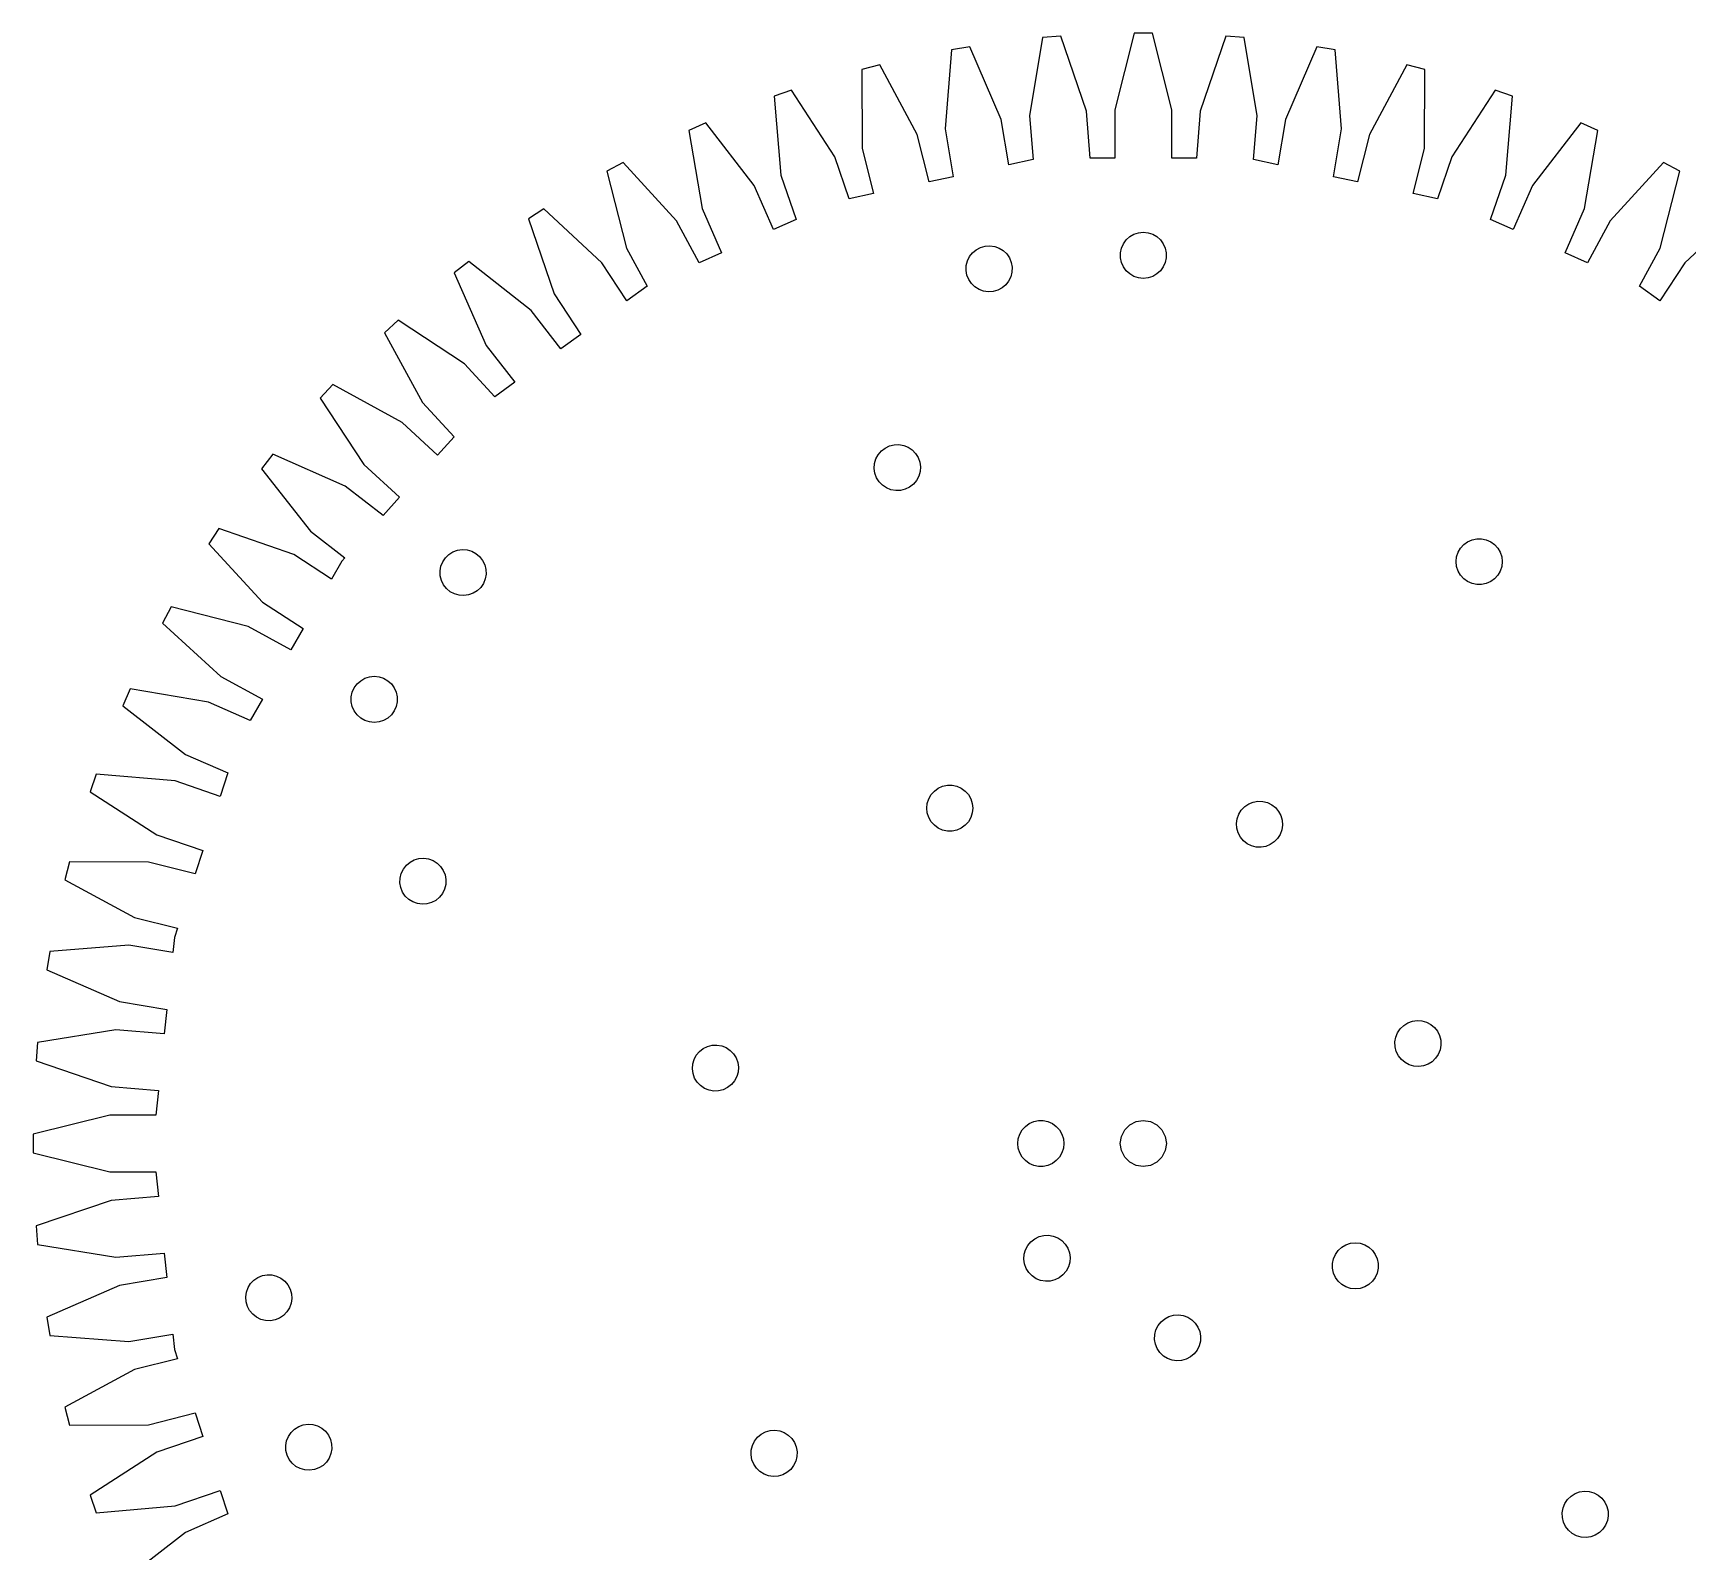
# Model space of a CAD drawing. Header units: metres. Extents: x -192 to 96, y -75 to 83.
# Drawn here: x -32.5 to 15.94, y -11.96 to 32.5 of the extents above; entities that cross this region are included whole.
import ezdxf

# ---------------------------------------------------------------- set-up
doc = ezdxf.new("R2010")
doc.units = ezdxf.units.M

msp = doc.modelspace()

# ---------------------------------------------------------------- linework, layer by layer
for p, q in [((-0.270813, 32.5048), (-0.833313, 30.2548)), ((0.270828, 32.5048), (-0.270813, 32.5048)), ((0.833328, 30.2548), (0.270828, 32.5048)), ((-5.61723, 32.0169), (-5.80173, 29.705)), ((-5.08296, 32.106), (-5.61723, 32.0169)), ((-4.15781, 29.9793), (-5.08296, 32.106)), ((-2.95412, 32.3714), (-3.3289, 30.0826)), ((-2.41431, 32.4161), (-2.95412, 32.3714)), ((-1.66792, 30.2202), (-2.41431, 32.4161)), ((2.41431, 32.4161), (1.66794, 30.2203)), ((2.95412, 32.3714), (2.41431, 32.4161)), ((3.32889, 30.0826), (2.95412, 32.3714)), ((5.08296, 32.106), (4.15781, 29.9793)), ((5.61723, 32.0169), (5.08296, 32.106)), ((5.80173, 29.705), (5.61723, 32.0169)), ((-7.7169, 31.5766), (-8.24199, 31.4436)), ((-6.61926, 29.5335), (-7.7169, 31.5766)), ((7.7169, 31.5766), (6.61928, 29.5336)), ((8.24199, 31.4436), (7.7169, 31.5766)), ((-8.24199, 31.4436), (-8.23494, 29.1244)), ((8.23492, 29.1244), (8.24199, 31.4436)), ((-10.2981, 30.8315), (-10.8104, 30.6556)), ((-10.8104, 30.6556), (-10.6119, 28.3449)), ((-9.03552, 28.886), (-10.2981, 30.8315)), ((10.2981, 30.8315), (9.03554, 28.8861)), ((10.8104, 30.6556), (10.2981, 30.8315)), ((10.6119, 28.3449), (10.8104, 30.6556)), ((-3.3289, 30.0826), (-3.22266, 28.8005)), ((-1.55365, 28.8411), (-1.66792, 30.2202)), ((-0.833313, 30.2548), (-0.833313, 28.8411)), ((0.833328, 28.8411), (0.833328, 30.2548)), ((1.66794, 30.2203), (1.55367, 28.8411)), ((3.22266, 28.8005), (3.32889, 30.0826)), ((-12.809, 29.8758), (-13.305, 29.6582)), ((-13.305, 29.6582), (-12.9164, 27.3718)), ((-11.39, 28.0412), (-12.809, 29.8758)), ((-5.80173, 29.705), (-5.56761, 28.302)), ((-3.93579, 28.6489), (-4.15781, 29.9793)), ((4.15781, 29.9793), (3.93579, 28.6489)), ((5.56761, 28.302), (5.80173, 29.705)), ((12.809, 29.8758), (11.3901, 28.0413)), ((13.305, 29.6582), (12.809, 29.8758)), ((12.9163, 27.3717), (13.305, 29.6582)), ((-8.23494, 29.1244), (-7.90106, 27.806)), ((-6.26962, 28.1528), (-6.61926, 29.5335)), ((6.61928, 29.5336), (6.26962, 28.1528)), ((7.90106, 27.806), (8.23492, 29.1244)), ((-15.2324, 28.716), (-15.7087, 28.4582)), ((-13.6668, 27.0049), (-15.2324, 28.716)), ((-8.61282, 27.6547), (-9.03552, 28.886)), ((-3.22266, 28.8005), (-3.93579, 28.6489)), ((-0.833313, 28.8411), (-1.55365, 28.8411)), ((1.55367, 28.8411), (0.833328, 28.8411)), ((3.93579, 28.6489), (3.22266, 28.8005)), ((9.03554, 28.8861), (8.61282, 27.6547)), ((15.2324, 28.716), (13.6668, 27.0049)), ((15.7087, 28.4582), (15.2324, 28.716)), ((-15.7087, 28.4582), (-15.1326, 26.2117)), ((-10.6119, 28.3449), (-10.1655, 27.0446)), ((-5.56761, 28.302), (-6.26962, 28.1528)), ((6.26962, 28.1528), (5.56761, 28.302)), ((10.1655, 27.0446), (10.6119, 28.3449)), ((15.1326, 26.2116), (15.7087, 28.4582)), ((-10.8242, 26.7513), (-11.39, 28.0412)), ((-7.90106, 27.806), (-8.61282, 27.6547)), ((8.61282, 27.6547), (7.90106, 27.806)), ((11.3901, 28.0413), (10.8242, 26.7513)), ((-17.5517, 27.36), (-18.0051, 27.0638)), ((-15.8501, 25.7841), (-17.5517, 27.36)), ((-12.9164, 27.3718), (-12.3468, 26.0734)), ((12.3468, 26.0734), (12.9163, 27.3717)), ((17.5517, 27.36), (15.8502, 25.7841)), ((-18.0051, 27.0638), (-17.2454, 24.8725)), ((-13.0043, 25.7807), (-13.6668, 27.0049)), ((-10.1655, 27.0446), (-10.8242, 26.7513)), ((-0.274536, 26.6166), (-0.140335, 26.6602)), ((-0.140335, 26.6602), (0, 26.675)), ((0, 26.675), (0.140335, 26.6602)), ((0.140335, 26.6602), (0.274536, 26.6166)), ((10.8242, 26.7513), (10.1655, 27.0446)), ((13.6668, 27.0049), (13.0043, 25.7807)), ((-15.1326, 26.2117), (-14.5279, 25.0944)), ((-5.0004, 26.0739), (-4.8923, 26.1646)), ((-4.8923, 26.1646), (-4.7677, 26.2309)), ((-4.7677, 26.2309), (-4.63206, 26.2697)), ((-4.63206, 26.2697), (-4.49129, 26.2796)), ((-4.49129, 26.2796), (-4.35155, 26.2599)), ((-4.35155, 26.2599), (-4.21895, 26.2117)), ((-4.21895, 26.2117), (-4.09927, 26.1369)), ((-0.671295, 26.0706), (-0.641953, 26.2086)), ((-0.641953, 26.2086), (-0.584564, 26.3375)), ((-0.584564, 26.3375), (-0.501617, 26.4517)), ((-0.501617, 26.4517), (-0.396744, 26.5461)), ((-0.396744, 26.5461), (-0.274536, 26.6166)), ((0.274536, 26.6166), (0.396744, 26.5461)), ((0.396744, 26.5461), (0.501617, 26.4517)), ((0.501617, 26.4517), (0.584564, 26.3375)), ((0.584564, 26.3375), (0.641953, 26.2086)), ((0.641953, 26.2086), (0.671295, 26.0706)), ((14.528, 25.0944), (15.1326, 26.2116)), ((-19.7511, 25.8172), (-20.1786, 25.4845)), ((-17.9252, 24.3871), (-19.7511, 25.8172)), ((-15.119, 24.665), (-15.8501, 25.7841)), ((-12.3468, 26.0734), (-13.0043, 25.7807)), ((-5.1882, 25.5579), (-5.18327, 25.6989)), ((-5.18327, 25.6989), (-5.14914, 25.8359)), ((-5.14914, 25.8359), (-5.08728, 25.9627)), ((-5.08728, 25.9627), (-5.0004, 26.0739)), ((-4.09927, 26.1369), (-3.99777, 26.0389)), ((-3.99777, 26.0389), (-3.91885, 25.9219)), ((-3.91885, 25.9219), (-3.866, 25.791)), ((-3.866, 25.791), (-3.84149, 25.6521)), ((-0.671295, 25.9294), (-0.671295, 26.0706)), ((-0.641953, 25.7914), (-0.671295, 25.9294)), ((-0.584564, 25.6625), (-0.641953, 25.7914)), ((0.641953, 25.7914), (0.584564, 25.6625)), ((0.671295, 25.9294), (0.641953, 25.7914)), ((0.671295, 26.0706), (0.671295, 25.9294)), ((13.0043, 25.7807), (12.3468, 26.0734)), ((15.8502, 25.7841), (15.119, 24.665)), ((-20.1786, 25.4845), (-19.2405, 23.3634)), ((-5.1637, 25.4189), (-5.1882, 25.5579)), ((-5.11084, 25.2881), (-5.1637, 25.4189)), ((-5.03192, 25.1711), (-5.11084, 25.2881)), ((-3.94241, 25.2473), (-4.0293, 25.1361)), ((-3.88055, 25.3741), (-3.94241, 25.2473)), ((-3.84642, 25.511), (-3.88055, 25.3741)), ((-3.84149, 25.6521), (-3.84642, 25.511)), ((-0.501617, 25.5483), (-0.584564, 25.6625)), ((-0.396744, 25.4539), (-0.501617, 25.5483)), ((-0.274536, 25.3833), (-0.396744, 25.4539)), ((-0.140335, 25.3397), (-0.274536, 25.3833)), ((0, 25.325), (-0.140335, 25.3397)), ((0.140335, 25.3397), (0, 25.325)), ((0.274536, 25.3833), (0.140335, 25.3397)), ((0.396744, 25.4539), (0.274536, 25.3833)), ((0.501617, 25.5483), (0.396744, 25.4539)), ((0.584564, 25.6625), (0.501617, 25.5483)), ((-17.2454, 24.8725), (-16.469, 23.6841)), ((-14.5279, 25.0944), (-15.119, 24.665)), ((-4.93042, 25.0731), (-5.03192, 25.1711)), ((-4.81075, 24.9983), (-4.93042, 25.0731)), ((-4.67815, 24.95), (-4.81075, 24.9983)), ((-4.53841, 24.9304), (-4.67815, 24.95)), ((-4.39763, 24.9402), (-4.53841, 24.9304)), ((-4.26198, 24.9791), (-4.39763, 24.9402)), ((-4.13739, 25.0454), (-4.26198, 24.9791)), ((-4.0293, 25.1361), (-4.13739, 25.0454)), ((15.119, 24.665), (14.528, 25.0944)), ((-17.0497, 23.2622), (-17.9252, 24.3871)), ((-21.8156, 24.098), (-22.2141, 23.7311)), ((-19.8779, 22.8235), (-21.8156, 24.098)), ((-22.2141, 23.7311), (-21.1041, 21.6948)), ((-19.2405, 23.3634), (-18.3988, 22.2821)), ((-16.469, 23.6841), (-17.0497, 23.2622)), ((-18.9864, 21.8551), (-19.8779, 22.8235)), ((-23.7311, 22.2141), (-24.098, 21.8156)), ((-24.098, 21.8156), (-22.8236, 19.8779)), ((-21.6947, 21.1041), (-23.7311, 22.2141)), ((-18.3988, 22.2821), (-18.9864, 21.8551)), ((-21.1041, 21.6948), (-20.1797, 20.6906)), ((-20.6628, 20.1541), (-21.6947, 21.1041)), ((-20.1797, 20.6906), (-20.6628, 20.1541)), ((-7.6703, 20.2713), (-7.55911, 20.3582)), ((-7.55911, 20.3582), (-7.43228, 20.42)), ((-7.43228, 20.42), (-7.29536, 20.4542)), ((-7.29536, 20.4542), (-7.15433, 20.4591)), ((-7.15433, 20.4591), (-7.01537, 20.4346)), ((-7.01537, 20.4346), (-6.88452, 20.3817)), ((-6.88452, 20.3817), (-6.76753, 20.3028)), ((-25.4845, 20.1786), (-25.8172, 19.7511)), ((-23.3634, 19.2405), (-25.4845, 20.1786)), ((-22.8236, 19.8779), (-21.778, 18.9154)), ((-7.87601, 19.7622), (-7.86617, 19.903)), ((-7.86617, 19.903), (-7.82727, 20.0386)), ((-7.82727, 20.0386), (-7.76102, 20.1632)), ((-7.76102, 20.1632), (-7.6703, 20.2713)), ((-6.76753, 20.3028), (-6.66951, 20.2013)), ((-6.66951, 20.2013), (-6.59473, 20.0816)), ((-6.59473, 20.0816), (-6.54646, 19.949)), ((-6.54646, 19.949), (-6.52682, 19.8093)), ((-25.8172, 19.7511), (-24.3871, 17.9253)), ((-7.85637, 19.6225), (-7.87601, 19.7622)), ((-7.80811, 19.4898), (-7.85637, 19.6225)), ((-7.73332, 19.3702), (-7.80811, 19.4898)), ((-6.64182, 19.4083), (-6.73253, 19.3002)), ((-6.57556, 19.5329), (-6.64182, 19.4083)), ((-6.53667, 19.6685), (-6.57556, 19.5329)), ((-6.52682, 19.8093), (-6.53667, 19.6685)), ((-22.2592, 18.381), (-23.3634, 19.2405)), ((-21.778, 18.9154), (-22.2592, 18.381)), ((-7.6353, 19.2687), (-7.73332, 19.3702)), ((-7.51831, 19.1898), (-7.6353, 19.2687)), ((-7.38747, 19.1369), (-7.51831, 19.1898)), ((-7.2485, 19.1124), (-7.38747, 19.1369)), ((-7.10747, 19.1173), (-7.2485, 19.1124)), ((-6.97055, 19.1514), (-7.10747, 19.1173)), ((-6.84372, 19.2133), (-6.97055, 19.1514)), ((-6.73253, 19.3002), (-6.84372, 19.2133)), ((-27.0638, 18.0051), (-27.36, 17.5517)), ((-24.8725, 17.2454), (-27.0638, 18.0051)), ((-27.36, 17.5517), (-25.7841, 15.8502)), ((-24.3871, 17.9253), (-23.3773, 17.1393)), ((9.28725, 17.4286), (9.38167, 17.5334)), ((9.38167, 17.5334), (9.49582, 17.6164)), ((9.49582, 17.6164), (9.62474, 17.6738)), ((9.62474, 17.6738), (9.76277, 17.7031)), ((9.76277, 17.7031), (9.90388, 17.7031)), ((9.90388, 17.7031), (10.0419, 17.6738)), ((10.0419, 17.6738), (10.1708, 17.6164)), ((10.1708, 17.6164), (10.285, 17.5334)), ((10.285, 17.5334), (10.3794, 17.4286)), ((-23.7643, 16.5214), (-24.8725, 17.2454)), ((-23.4615, 17.0458), (-23.7643, 16.5214)), ((-23.3773, 17.1393), (-23.4615, 17.0458)), ((-20.566, 16.8985), (-20.5131, 17.0294)), ((-20.5131, 17.0294), (-20.4342, 17.1463)), ((-20.4342, 17.1463), (-20.3327, 17.2444)), ((-20.3327, 17.2444), (-20.213, 17.3192)), ((-20.213, 17.3192), (-20.0804, 17.3674)), ((-20.0804, 17.3674), (-19.9407, 17.3871)), ((-19.9407, 17.3871), (-19.7999, 17.3772)), ((-19.7999, 17.3772), (-19.6643, 17.3383)), ((-19.6643, 17.3383), (-19.5397, 17.2721)), ((-19.5397, 17.2721), (-19.4316, 17.1814)), ((-19.4316, 17.1814), (-19.3447, 17.0702)), ((-19.3447, 17.0702), (-19.2829, 16.9433)), ((9.15833, 17.0318), (9.17308, 17.1722)), ((9.17308, 16.8915), (9.15833, 17.0318)), ((9.17308, 17.1722), (9.21669, 17.3064)), ((9.21669, 17.3064), (9.28725, 17.4286)), ((10.3794, 17.4286), (10.45, 17.3064)), ((10.45, 17.3064), (10.4936, 17.1722)), ((10.4936, 17.1722), (10.5083, 17.0318)), ((10.5083, 17.0318), (10.4936, 16.8915)), ((-20.5905, 16.7596), (-20.566, 16.8985)), ((-20.5856, 16.6185), (-20.5905, 16.7596)), ((-20.5514, 16.4816), (-20.5856, 16.6185)), ((-20.4896, 16.3548), (-20.5514, 16.4816)), ((-19.2683, 16.5264), (-19.3212, 16.3956)), ((-19.2829, 16.9433), (-19.2487, 16.8064)), ((-19.2438, 16.6654), (-19.2683, 16.5264)), ((-19.2487, 16.8064), (-19.2438, 16.6654)), ((9.21669, 16.7573), (9.17308, 16.8915)), ((9.28725, 16.6351), (9.21669, 16.7573)), ((9.38167, 16.5302), (9.28725, 16.6351)), ((9.49582, 16.4473), (9.38167, 16.5302)), ((10.285, 16.5302), (10.1708, 16.4473)), ((10.3794, 16.6351), (10.285, 16.5302)), ((10.45, 16.7573), (10.3794, 16.6351)), ((10.4936, 16.8915), (10.45, 16.7573)), ((-20.4027, 16.2436), (-20.4896, 16.3548)), ((-20.2946, 16.1529), (-20.4027, 16.2436)), ((-20.17, 16.0866), (-20.2946, 16.1529)), ((-20.0344, 16.0477), (-20.17, 16.0866)), ((-19.8936, 16.0379), (-20.0344, 16.0477)), ((-19.7538, 16.0575), (-19.8936, 16.0379)), ((-19.6212, 16.1058), (-19.7538, 16.0575)), ((-19.5016, 16.1806), (-19.6212, 16.1058)), ((-19.4001, 16.2786), (-19.5016, 16.1806)), ((-19.3212, 16.3956), (-19.4001, 16.2786)), ((9.62474, 16.3899), (9.49582, 16.4473)), ((9.76277, 16.3605), (9.62474, 16.3899)), ((9.90388, 16.3605), (9.76277, 16.3605)), ((10.0419, 16.3899), (9.90388, 16.3605)), ((10.1708, 16.4473), (10.0419, 16.3899)), ((-28.4582, 15.7087), (-28.716, 15.2324)), ((-26.2116, 15.1326), (-28.4582, 15.7087)), ((-25.7841, 15.8502), (-24.5988, 15.0758)), ((-28.716, 15.2324), (-27.0049, 13.6668)), ((-24.9578, 14.454), (-26.2116, 15.1326)), ((-24.5988, 15.0758), (-24.9578, 14.454)), ((-27.0049, 13.6668), (-25.7915, 13.0101)), ((-22.9134, 13.5461), (-22.7912, 13.6166)), ((-22.7912, 13.6166), (-22.657, 13.6602)), ((-22.657, 13.6602), (-22.5166, 13.675)), ((-22.5166, 13.675), (-22.3763, 13.6602)), ((-22.3763, 13.6602), (-22.2421, 13.6166)), ((-22.2421, 13.6166), (-22.1199, 13.5461)), ((-29.6582, 13.305), (-29.8758, 12.809)), ((-27.3717, 12.9163), (-29.6582, 13.305)), ((-23.188, 13.0706), (-23.1586, 13.2086)), ((-23.1586, 13.2086), (-23.1012, 13.3375)), ((-23.1012, 13.3375), (-23.0183, 13.4517)), ((-23.0183, 13.4517), (-22.9134, 13.5461)), ((-22.1199, 13.5461), (-22.015, 13.4517)), ((-22.015, 13.4517), (-21.9321, 13.3375)), ((-21.9321, 13.3375), (-21.8747, 13.2086)), ((-21.8747, 13.2086), (-21.8454, 13.0706)), ((-29.8758, 12.809), (-28.0413, 11.3901)), ((-26.154, 12.3822), (-27.3717, 12.9163)), ((-25.7915, 13.0101), (-26.154, 12.3822)), ((-23.188, 12.9294), (-23.188, 13.0706)), ((-23.1586, 12.7914), (-23.188, 12.9294)), ((-23.1012, 12.6625), (-23.1586, 12.7914)), ((-23.0183, 12.5483), (-23.1012, 12.6625)), ((-21.9321, 12.6625), (-22.015, 12.5483)), ((-21.8747, 12.7914), (-21.9321, 12.6625)), ((-21.8454, 12.9294), (-21.8747, 12.7914)), ((-21.8454, 13.0706), (-21.8454, 12.9294)), ((-22.9134, 12.4539), (-23.0183, 12.5483)), ((-22.7912, 12.3833), (-22.9134, 12.4539)), ((-22.657, 12.3397), (-22.7912, 12.3833)), ((-22.5166, 12.325), (-22.657, 12.3397)), ((-22.3763, 12.3397), (-22.5166, 12.325)), ((-22.2421, 12.3833), (-22.3763, 12.3397)), ((-22.1199, 12.4539), (-22.2421, 12.3833)), ((-22.015, 12.5483), (-22.1199, 12.4539)), ((-28.0413, 11.3901), (-26.8012, 10.8461)), ((-30.6556, 10.8104), (-30.8315, 10.2981)), ((-28.3449, 10.6119), (-30.6556, 10.8104)), ((-26.8012, 10.8461), (-27.0246, 10.1586)), ((-30.8315, 10.2981), (-28.8861, 9.03554)), ((-27.0246, 10.1586), (-28.3449, 10.6119)), ((-6.28329, 10.0895), (-6.21274, 10.2117)), ((-6.21274, 10.2117), (-6.11832, 10.3166)), ((-6.11832, 10.3166), (-6.00417, 10.3995)), ((-6.00417, 10.3995), (-5.87524, 10.4569)), ((-5.87524, 10.4569), (-5.73721, 10.4863)), ((-5.73721, 10.4863), (-5.5961, 10.4863)), ((-5.5961, 10.4863), (-5.45807, 10.4569)), ((-5.45807, 10.4569), (-5.32916, 10.3995)), ((-5.32916, 10.3995), (-5.215, 10.3166)), ((-5.215, 10.3166), (-5.12057, 10.2117)), ((-5.12057, 10.2117), (-5.05002, 10.0895)), ((-6.34166, 9.81494), (-6.3269, 9.95529)), ((-6.3269, 9.67461), (-6.34166, 9.81494)), ((-6.3269, 9.95529), (-6.28329, 10.0895)), ((-5.05002, 10.0895), (-5.00641, 9.95529)), ((-5.00641, 9.95529), (-4.99165, 9.81494)), ((-4.99165, 9.81494), (-5.00641, 9.67461)), ((2.79451, 9.64061), (2.86928, 9.76028)), ((2.86928, 9.76028), (2.96732, 9.86179)), ((2.96732, 9.86179), (3.0843, 9.9407)), ((3.0843, 9.9407), (3.21513, 9.99356)), ((3.21513, 9.99356), (3.35411, 10.0181)), ((3.35411, 10.0181), (3.49513, 10.0131)), ((3.49513, 10.0131), (3.63205, 9.979)), ((3.63205, 9.979), (3.75888, 9.91714)), ((3.75888, 9.91714), (3.87009, 9.83026)), ((3.87009, 9.83026), (3.9608, 9.72217)), ((3.9608, 9.72217), (4.02704, 9.59758)), ((-6.28329, 9.54041), (-6.3269, 9.67461)), ((-6.21274, 9.4182), (-6.28329, 9.54041)), ((-6.11832, 9.31332), (-6.21274, 9.4182)), ((-6.00417, 9.23038), (-6.11832, 9.31332)), ((-5.87524, 9.17299), (-6.00417, 9.23038)), ((-5.32916, 9.23038), (-5.45807, 9.17299)), ((-5.215, 9.31332), (-5.32916, 9.23038)), ((-5.12057, 9.4182), (-5.215, 9.31332)), ((-5.05002, 9.54041), (-5.12057, 9.4182)), ((-5.00641, 9.67461), (-5.05002, 9.54041)), ((2.72661, 9.36827), (2.74625, 9.50801)), ((2.73645, 9.22749), (2.72661, 9.36827)), ((2.77534, 9.09186), (2.73645, 9.22749)), ((2.74625, 9.50801), (2.79451, 9.64061)), ((4.02704, 9.59758), (4.06593, 9.46193)), ((4.07578, 9.32115), (4.05614, 9.18141)), ((4.06593, 9.46193), (4.07578, 9.32115)), ((-28.8861, 9.03554), (-27.5397, 8.57333)), ((-5.73721, 9.14365), (-5.87524, 9.17299)), ((-5.5961, 9.14365), (-5.73721, 9.14365)), ((-5.45807, 9.17299), (-5.5961, 9.14365)), ((2.8416, 8.96725), (2.77534, 9.09186)), ((2.9323, 8.85916), (2.8416, 8.96725)), ((3.0435, 8.77228), (2.9323, 8.85916)), ((3.17033, 8.71042), (3.0435, 8.77228)), ((3.71808, 8.74872), (3.58725, 8.69586)), ((3.83507, 8.82764), (3.71808, 8.74872)), ((3.93311, 8.92914), (3.83507, 8.82764)), ((4.00787, 9.04881), (3.93311, 8.92914)), ((4.05614, 9.18141), (4.00787, 9.04881)), ((-31.4436, 8.24199), (-31.5766, 7.7169)), ((-29.1244, 8.23492), (-31.4436, 8.24199)), ((-27.5397, 8.57333), (-27.7618, 7.88986)), ((-21.4683, 8.23604), (-21.3437, 8.30229)), ((-21.3437, 8.30229), (-21.2081, 8.34119)), ((-21.2081, 8.34119), (-21.0673, 8.35103)), ((-21.0673, 8.35103), (-20.9276, 8.33139)), ((-20.9276, 8.33139), (-20.795, 8.28313)), ((-20.795, 8.28313), (-20.6753, 8.20836)), ((3.30725, 8.67628), (3.17033, 8.71042)), ((3.44827, 8.67136), (3.30725, 8.67628)), ((3.58725, 8.69586), (3.44827, 8.67136)), ((-27.7618, 7.88986), (-29.1244, 8.23492)), ((-21.7642, 7.62936), (-21.7593, 7.77039)), ((-21.7593, 7.77039), (-21.7252, 7.9073)), ((-21.7252, 7.9073), (-21.6633, 8.03413)), ((-21.6633, 8.03413), (-21.5764, 8.14534)), ((-21.5764, 8.14534), (-21.4683, 8.23604)), ((-20.6753, 8.20836), (-20.5738, 8.11032)), ((-20.5738, 8.11032), (-20.4949, 7.99333)), ((-20.4949, 7.99333), (-20.442, 7.8625)), ((-20.442, 7.8625), (-20.4175, 7.72353)), ((-31.5766, 7.7169), (-29.5336, 6.61928)), ((-21.7397, 7.49039), (-21.7642, 7.62936)), ((-21.6869, 7.35956), (-21.7397, 7.49039)), ((-21.608, 7.24257), (-21.6869, 7.35956)), ((-20.5184, 7.31876), (-20.6053, 7.20755)), ((-20.4566, 7.44559), (-20.5184, 7.31876)), ((-20.4224, 7.5825), (-20.4566, 7.44559)), ((-20.4175, 7.72353), (-20.4224, 7.5825)), ((-21.5064, 7.14453), (-21.608, 7.24257)), ((-21.3868, 7.06976), (-21.5064, 7.14453)), ((-21.2542, 7.0215), (-21.3868, 7.06976)), ((-21.1144, 7.00186), (-21.2542, 7.0215)), ((-20.9737, 7.0117), (-21.1144, 7.00186)), ((-20.838, 7.0506), (-20.9737, 7.0117)), ((-20.7134, 7.11684), (-20.838, 7.0506)), ((-20.6053, 7.20755), (-20.7134, 7.11684)), ((-29.5336, 6.61928), (-28.2779, 6.3013)), ((-28.2779, 6.3013), (-28.3663, 6.02943)), ((-28.3663, 6.02943), (-28.4129, 5.58612)), ((-32.0169, 5.61723), (-32.106, 5.08296)), ((-29.705, 5.80173), (-32.0169, 5.61723)), ((-28.4129, 5.58612), (-29.705, 5.80173)), ((-32.106, 5.08296), (-29.9793, 4.15781)), ((-29.9793, 4.15781), (-28.5874, 3.92554)), ((-28.5874, 3.92554), (-28.6625, 3.21123)), ((7.52251, 3.36005), (7.62401, 3.45807)), ((7.62401, 3.45807), (7.74368, 3.53285)), ((7.74368, 3.53285), (7.87628, 3.58112)), ((7.87628, 3.58112), (8.01602, 3.60075)), ((8.01602, 3.60075), (8.1568, 3.59091)), ((8.1568, 3.59091), (8.29245, 3.55202)), ((8.29245, 3.55202), (8.41704, 3.48576)), ((8.41704, 3.48576), (8.52515, 3.39507)), ((8.52515, 3.39507), (8.61201, 3.28386)), ((-32.3714, 2.95412), (-32.4161, 2.41431)), ((-30.0826, 3.32889), (-32.3714, 2.95412)), ((-28.6625, 3.21123), (-30.0826, 3.32889)), ((7.36623, 2.97325), (7.39073, 3.11221)), ((7.37115, 2.83223), (7.36623, 2.97325)), ((7.39073, 3.11221), (7.44359, 3.24306)), ((7.44359, 3.24306), (7.52251, 3.36005)), ((8.61201, 3.28386), (8.67387, 3.15703)), ((8.67387, 3.15703), (8.70802, 3.02011)), ((8.70802, 3.02011), (8.71294, 2.87907)), ((-13.1937, 2.3264), (-13.1548, 2.46204)), ((-13.1548, 2.46204), (-13.0885, 2.58664)), ((-13.0885, 2.58664), (-12.9978, 2.69473)), ((-12.9978, 2.69473), (-12.8866, 2.78162)), ((-12.8866, 2.78162), (-12.7598, 2.84348)), ((-12.7598, 2.84348), (-12.6229, 2.87761)), ((-12.6229, 2.87761), (-12.4819, 2.88254)), ((-12.4819, 2.88254), (-12.3429, 2.85803)), ((-12.3429, 2.85803), (-12.212, 2.80518)), ((-12.212, 2.80518), (-12.095, 2.72626)), ((-12.095, 2.72626), (-11.997, 2.62476)), ((-11.997, 2.62476), (-11.9223, 2.50508)), ((-11.9223, 2.50508), (-11.874, 2.37248)), ((7.40529, 2.6953), (7.37115, 2.83223)), ((7.46715, 2.56847), (7.40529, 2.6953)), ((7.55403, 2.45728), (7.46715, 2.56847)), ((7.66212, 2.36656), (7.55403, 2.45728)), ((8.55667, 2.49228), (8.45515, 2.39426)), ((8.63557, 2.60927), (8.55667, 2.49228)), ((8.68843, 2.74011), (8.63557, 2.60927)), ((8.71294, 2.87907), (8.68843, 2.74011)), ((-32.4161, 2.41431), (-30.2203, 1.66794)), ((-13.2035, 2.18562), (-13.1937, 2.3264)), ((-13.1839, 2.04588), (-13.2035, 2.18562)), ((-13.1356, 1.91328), (-13.1839, 2.04588)), ((-11.9031, 1.95633), (-11.9693, 1.83173)), ((-11.8642, 2.09196), (-11.9031, 1.95633)), ((-11.874, 2.37248), (-11.8543, 2.23274)), ((-11.8543, 2.23274), (-11.8642, 2.09196)), ((7.78673, 2.30031), (7.66212, 2.36656)), ((7.92238, 2.26141), (7.78673, 2.30031)), ((8.06314, 2.25157), (7.92238, 2.26141)), ((8.20288, 2.27121), (8.06314, 2.25157)), ((8.33548, 2.31947), (8.20288, 2.27121)), ((8.45515, 2.39426), (8.33548, 2.31947)), ((-30.2203, 1.66794), (-28.8367, 1.5533)), ((-28.8367, 1.5533), (-28.9124, 0.833328)), ((-13.0608, 1.79361), (-13.1356, 1.91328)), ((-12.9628, 1.69211), (-13.0608, 1.79361)), ((-12.8458, 1.61319), (-12.9628, 1.69211)), ((-12.715, 1.56033), (-12.8458, 1.61319)), ((-12.576, 1.53583), (-12.715, 1.56033)), ((-12.435, 1.54076), (-12.576, 1.53583)), ((-12.2981, 1.57489), (-12.435, 1.54076)), ((-12.1712, 1.63675), (-12.2981, 1.57489)), ((-12.06, 1.72363), (-12.1712, 1.63675)), ((-11.9693, 1.83173), (-12.06, 1.72363)), ((-30.2548, 0.833328), (-32.5048, 0.270828)), ((-28.9124, 0.833328), (-30.2548, 0.833328)), ((-3.54608, 0.396744), (-3.45166, 0.501617)), ((-3.45166, 0.501617), (-3.33749, 0.584564)), ((-3.33749, 0.584564), (-3.20857, 0.641953)), ((-3.20857, 0.641953), (-3.07056, 0.671295)), ((-3.07056, 0.671295), (-2.92943, 0.671295)), ((-2.92943, 0.671295), (-2.79141, 0.641953)), ((-2.79141, 0.641953), (-2.66249, 0.584564)), ((-2.66249, 0.584564), (-2.54832, 0.501617)), ((-2.54832, 0.501617), (-2.4539, 0.396744)), ((-0.546082, 0.396744), (-0.396744, 0.546082)), ((-0.396744, 0.546082), (-0.208572, 0.641953)), ((-0.208572, 0.641953), (0, 0.674988)), ((0, 0.674988), (0.208572, 0.641953)), ((0.208572, 0.641953), (0.396744, 0.546082)), ((0.396744, 0.546082), (0.546082, 0.396744)), ((-32.5048, 0.270828), (-32.5048, -0.270813)), ((-3.67499, 0), (-3.66025, 0.140335)), ((-3.66025, -0.140335), (-3.67499, 0)), ((-3.66025, 0.140335), (-3.61664, 0.274536)), ((-3.61664, 0.274536), (-3.54608, 0.396744)), ((-2.4539, 0.396744), (-2.38335, 0.274536)), ((-2.38335, 0.274536), (-2.33974, 0.140335)), ((-2.33974, 0.140335), (-2.325, 0)), ((-2.325, 0), (-2.33974, -0.140335)), ((-0.674988, 0), (-0.641953, 0.208572)), ((-0.641953, -0.208572), (-0.674988, 0)), ((-0.641953, 0.208572), (-0.546082, 0.396744)), ((0.546082, 0.396744), (0.641953, 0.208572)), ((0.641953, 0.208572), (0.674988, 0)), ((0.674988, 0), (0.641953, -0.208572)), ((-32.5048, -0.270813), (-30.2548, -0.833313)), ((-3.61664, -0.274536), (-3.66025, -0.140335)), ((-3.54608, -0.396744), (-3.61664, -0.274536)), ((-3.45166, -0.501617), (-3.54608, -0.396744)), ((-2.4539, -0.396744), (-2.54832, -0.501617)), ((-2.38335, -0.274536), (-2.4539, -0.396744)), ((-2.33974, -0.140335), (-2.38335, -0.274536)), ((-0.546082, -0.396744), (-0.641953, -0.208572)), ((-0.396744, -0.546082), (-0.546082, -0.396744)), ((0.546082, -0.396744), (0.396744, -0.546082)), ((0.641953, -0.208572), (0.546082, -0.396744)), ((-30.2548, -0.833313), (-28.9124, -0.833313)), ((-28.9124, -0.833313), (-28.8367, -1.5533)), ((-3.33749, -0.584564), (-3.45166, -0.501617)), ((-3.20857, -0.641953), (-3.33749, -0.584564)), ((-3.07056, -0.671295), (-3.20857, -0.641953)), ((-2.92943, -0.671295), (-3.07056, -0.671295)), ((-2.79141, -0.641953), (-2.92943, -0.671295)), ((-2.66249, -0.584564), (-2.79141, -0.641953)), ((-2.54832, -0.501617), (-2.66249, -0.584564)), ((-0.208572, -0.641953), (-0.396744, -0.546082)), ((0, -0.674988), (-0.208572, -0.641953)), ((0.208572, -0.641953), (0, -0.674988)), ((0.396744, -0.546082), (0.208572, -0.641953)), ((-30.2202, -1.66792), (-32.4161, -2.41431)), ((-28.8367, -1.5533), (-30.2202, -1.66792)), ((-32.4161, -2.41431), (-32.3714, -2.95412)), ((-3.38072, -2.98462), (-3.29001, -2.87653)), ((-3.29001, -2.87653), (-3.17882, -2.78964)), ((-3.17882, -2.78964), (-3.05199, -2.72778)), ((-3.05199, -2.72778), (-2.91505, -2.69365)), ((-2.91505, -2.69365), (-2.77403, -2.68872)), ((-2.77403, -2.68872), (-2.63506, -2.71323)), ((-2.63506, -2.71323), (-2.50423, -2.76608)), ((-2.50423, -2.76608), (-2.38724, -2.845)), ((-2.38724, -2.845), (-2.28922, -2.9465)), ((-32.3714, -2.95412), (-30.0826, -3.3289)), ((-30.0826, -3.3289), (-28.6625, -3.21123)), ((-28.6625, -3.21123), (-28.5874, -3.92554)), ((-3.4957, -3.38564), (-3.48586, -3.24486)), ((-3.47606, -3.52538), (-3.4957, -3.38564)), ((-3.48586, -3.24486), (-3.44696, -3.10922)), ((-3.44696, -3.10922), (-3.38072, -2.98462)), ((-2.28922, -2.9465), (-2.21443, -3.06618)), ((-2.21443, -3.06618), (-2.16617, -3.19878)), ((-2.16617, -3.19878), (-2.14653, -3.33852)), ((-2.14653, -3.33852), (-2.15637, -3.47929)), ((5.5352, -3.51277), (5.56454, -3.37474)), ((5.56454, -3.37474), (5.62195, -3.24582)), ((5.62195, -3.24582), (5.70488, -3.13167)), ((5.70488, -3.13167), (5.80975, -3.03725)), ((5.80975, -3.03725), (5.93196, -2.96669)), ((5.93196, -2.96669), (6.06616, -2.92308)), ((6.06616, -2.92308), (6.20651, -2.90833)), ((6.20651, -2.90833), (6.34685, -2.92308)), ((6.34685, -2.92308), (6.48105, -2.96669)), ((6.48105, -2.96669), (6.60326, -3.03725)), ((6.60326, -3.03725), (6.70813, -3.13167)), ((6.70813, -3.13167), (6.79108, -3.24582)), ((6.79108, -3.24582), (6.84846, -3.37474)), ((6.84846, -3.37474), (6.87781, -3.51277)), ((-25.9219, -3.91885), (-25.791, -3.866)), ((-25.791, -3.866), (-25.6521, -3.84149)), ((-25.6521, -3.84149), (-25.511, -3.84642)), ((-25.511, -3.84642), (-25.3741, -3.88055)), ((-3.4278, -3.65797), (-3.47606, -3.52538)), ((-3.35303, -3.77765), (-3.4278, -3.65797)), ((-3.255, -3.87915), (-3.35303, -3.77765)), ((-2.35222, -3.84763), (-2.46342, -3.93451)), ((-2.26152, -3.73953), (-2.35222, -3.84763)), ((-2.19527, -3.61493), (-2.26152, -3.73953)), ((-2.15637, -3.47929), (-2.19527, -3.61493)), ((5.5352, -3.65388), (5.5352, -3.51277)), ((5.56454, -3.79192), (5.5352, -3.65388)), ((5.62195, -3.92082), (5.56454, -3.79192)), ((6.84846, -3.79192), (6.79108, -3.92082)), ((6.87781, -3.65388), (6.84846, -3.79192)), ((6.87781, -3.51277), (6.87781, -3.65388)), ((-29.9793, -4.15781), (-32.106, -5.08296)), ((-28.5874, -3.92554), (-29.9793, -4.15781)), ((-26.2796, -4.49129), (-26.2599, -4.35155)), ((-26.2599, -4.35155), (-26.2117, -4.21895)), ((-26.2117, -4.21895), (-26.1369, -4.09927)), ((-26.1369, -4.09927), (-26.0389, -3.99777)), ((-26.0389, -3.99777), (-25.9219, -3.91885)), ((-25.3741, -3.88055), (-25.2473, -3.94241)), ((-25.2473, -3.94241), (-25.1361, -4.0293)), ((-25.1361, -4.0293), (-25.0454, -4.13739)), ((-25.0454, -4.13739), (-24.9791, -4.26198)), ((-24.9791, -4.26198), (-24.9402, -4.39763)), ((-3.13802, -3.95807), (-3.255, -3.87915)), ((-3.00717, -4.01093), (-3.13802, -3.95807)), ((-2.86819, -4.03543), (-3.00717, -4.01093)), ((-2.72717, -4.0305), (-2.86819, -4.03543)), ((-2.59026, -3.99637), (-2.72717, -4.0305)), ((-2.46342, -3.93451), (-2.59026, -3.99637)), ((5.70488, -4.03499), (5.62195, -3.92082)), ((5.80975, -4.12941), (5.70488, -4.03499)), ((5.93196, -4.19997), (5.80975, -4.12941)), ((6.06616, -4.24358), (5.93196, -4.19997)), ((6.20651, -4.25833), (6.06616, -4.24358)), ((6.34685, -4.24358), (6.20651, -4.25833)), ((6.48105, -4.19997), (6.34685, -4.24358)), ((6.60326, -4.12941), (6.48105, -4.19997)), ((6.70813, -4.03499), (6.60326, -4.12941)), ((6.79108, -3.92082), (6.70813, -4.03499)), ((-26.2697, -4.63206), (-26.2796, -4.49129)), ((-26.2309, -4.7677), (-26.2697, -4.63206)), ((-26.1646, -4.8923), (-26.2309, -4.7677)), ((-24.9983, -4.81075), (-25.0731, -4.93042)), ((-24.95, -4.67815), (-24.9983, -4.81075)), ((-24.9304, -4.53841), (-24.95, -4.67815)), ((-24.9402, -4.39763), (-24.9304, -4.53841)), ((-32.106, -5.08296), (-32.0169, -5.61723)), ((-26.0739, -5.0004), (-26.1646, -4.8923)), ((-25.9627, -5.08728), (-26.0739, -5.0004)), ((-25.8359, -5.14914), (-25.9627, -5.08728)), ((-25.6989, -5.18327), (-25.8359, -5.14914)), ((-25.5579, -5.1882), (-25.6989, -5.18327)), ((-25.4189, -5.1637), (-25.5579, -5.1882)), ((-25.2881, -5.11084), (-25.4189, -5.1637)), ((-25.1711, -5.03192), (-25.2881, -5.11084)), ((-25.0731, -4.93042), (-25.1711, -5.03192)), ((0.430862, -5.33229), (0.517746, -5.2211)), ((0.517746, -5.2211), (0.625839, -5.13039)), ((0.625839, -5.13039), (0.750427, -5.06415)), ((0.750427, -5.06415), (0.886078, -5.02525)), ((0.886078, -5.02525), (1.02686, -5.01541)), ((1.02686, -5.01541), (1.1666, -5.03505)), ((1.1666, -5.03505), (1.29919, -5.08331)), ((1.29919, -5.08331), (1.41887, -5.15808)), ((1.41887, -5.15808), (1.52037, -5.2561)), ((1.52037, -5.2561), (1.59929, -5.37309)), ((-32.0169, -5.61723), (-29.705, -5.80173)), ((-29.705, -5.80173), (-28.4129, -5.58611)), ((-28.4129, -5.58611), (-28.3663, -6.02943)), ((0.329941, -5.73708), (0.334869, -5.59605)), ((0.354446, -5.87605), (0.329941, -5.73708)), ((0.334869, -5.59605), (0.369003, -5.45912)), ((0.369003, -5.45912), (0.430862, -5.33229)), ((1.59929, -5.37309), (1.65215, -5.50394)), ((1.67172, -5.78394), (1.63759, -5.92085)), ((1.65215, -5.50394), (1.67665, -5.64291)), ((1.67665, -5.64291), (1.67172, -5.78394)), ((-28.3663, -6.02943), (-28.2779, -6.3013)), ((0.407303, -6.00688), (0.354446, -5.87605)), ((0.486206, -6.12387), (0.407303, -6.00688)), ((0.587723, -6.22189), (0.486206, -6.12387)), ((0.707397, -6.29668), (0.587723, -6.22189)), ((0.839996, -6.34494), (0.707397, -6.29668)), ((1.38075, -6.24959), (1.25615, -6.31584)), ((1.48885, -6.15889), (1.38075, -6.24959)), ((1.57573, -6.04768), (1.48885, -6.15889)), ((1.63759, -5.92085), (1.57573, -6.04768)), ((-29.5335, -6.61926), (-31.5766, -7.7169)), ((-28.2779, -6.3013), (-29.5335, -6.61926)), ((0.979736, -6.36458), (0.839996, -6.34494)), ((1.1205, -6.35474), (0.979736, -6.36458)), ((1.25615, -6.31584), (1.1205, -6.35474)), ((-31.5766, -7.7169), (-31.4436, -8.24199)), ((-31.4436, -8.24199), (-29.1244, -8.23494)), ((-29.1244, -8.23494), (-27.7618, -7.88986)), ((-27.7618, -7.88986), (-27.5397, -8.57333)), ((-24.5953, -8.23756), (-24.4556, -8.21793)), ((-24.4556, -8.21793), (-24.3148, -8.22777)), ((-24.3148, -8.22777), (-24.1791, -8.26666)), ((-27.5397, -8.57333), (-28.886, -9.03552)), ((-25.1054, -8.84543), (-25.0809, -8.70647)), ((-25.0809, -8.70647), (-25.028, -8.57562)), ((-25.028, -8.57562), (-24.9491, -8.45863)), ((-24.9491, -8.45863), (-24.8476, -8.36061)), ((-24.8476, -8.36061), (-24.7279, -8.28583)), ((-24.7279, -8.28583), (-24.5953, -8.23756)), ((-24.1791, -8.26666), (-24.0546, -8.33292)), ((-24.0546, -8.33292), (-23.9464, -8.42361)), ((-23.9464, -8.42361), (-23.8596, -8.53482)), ((-23.8596, -8.53482), (-23.7977, -8.66165)), ((-23.7977, -8.66165), (-23.7636, -8.79857)), ((-11.444, -8.83957), (-11.3822, -8.71274)), ((-11.3822, -8.71274), (-11.2953, -8.60155)), ((-11.2953, -8.60155), (-11.1872, -8.51083)), ((-11.1872, -8.51083), (-11.0626, -8.4446)), ((-11.0626, -8.4446), (-10.9269, -8.4057)), ((-10.9269, -8.4057), (-10.7862, -8.39584)), ((-10.7862, -8.39584), (-10.6464, -8.4155)), ((-10.6464, -8.4155), (-10.5138, -8.46376)), ((-10.5138, -8.46376), (-10.3942, -8.53853)), ((-10.3942, -8.53853), (-10.2926, -8.63655)), ((-10.2926, -8.63655), (-10.2137, -8.75354)), ((-28.886, -9.03552), (-30.8315, -10.2981)), ((-25.1004, -8.98647), (-25.1054, -8.84543)), ((-25.0663, -9.12338), (-25.1004, -8.98647)), ((-25.0044, -9.25021), (-25.0663, -9.12338)), ((-23.7831, -9.07857), (-23.836, -9.20941)), ((-23.7587, -8.93961), (-23.7831, -9.07857)), ((-23.7636, -8.79857), (-23.7587, -8.93961)), ((-11.4831, -9.11752), (-11.4782, -8.9765)), ((-11.4586, -9.2565), (-11.4831, -9.11752)), ((-11.4782, -8.9765), (-11.444, -8.83957)), ((-10.2137, -8.75354), (-10.1609, -8.88438)), ((-10.1413, -9.16438), (-10.1754, -9.3013)), ((-10.1609, -8.88438), (-10.1364, -9.02336)), ((-10.1364, -9.02336), (-10.1413, -9.16438)), ((-24.9176, -9.3614), (-25.0044, -9.25021)), ((-24.8094, -9.45212), (-24.9176, -9.3614)), ((-24.6849, -9.51837), (-24.8094, -9.45212)), ((-24.5492, -9.55727), (-24.6849, -9.51837)), ((-24.4084, -9.56711), (-24.5492, -9.55727)), ((-24.2687, -9.54747), (-24.4084, -9.56711)), ((-24.1361, -9.49921), (-24.2687, -9.54747)), ((-24.0164, -9.42442), (-24.1361, -9.49921)), ((-23.9149, -9.3264), (-24.0164, -9.42442)), ((-23.836, -9.20941), (-23.9149, -9.3264)), ((-11.4057, -9.38733), (-11.4586, -9.2565)), ((-11.3268, -9.50432), (-11.4057, -9.38733)), ((-11.2253, -9.60234), (-11.3268, -9.50432)), ((-11.1056, -9.67712), (-11.2253, -9.60234)), ((-10.973, -9.72539), (-11.1056, -9.67712)), ((-10.4323, -9.63004), (-10.5569, -9.69629)), ((-10.3242, -9.53934), (-10.4323, -9.63004)), ((-10.2373, -9.42813), (-10.3242, -9.53934)), ((-10.1754, -9.3013), (-10.2373, -9.42813)), ((-28.3449, -10.6119), (-27.0246, -10.1586)), ((-27.0246, -10.1586), (-26.8012, -10.8461)), ((-10.8333, -9.74503), (-10.973, -9.72539)), ((-10.6925, -9.73518), (-10.8333, -9.74503)), ((-10.5569, -9.69629), (-10.6925, -9.73518)), ((-30.8315, -10.2981), (-30.6556, -10.8104)), ((-30.6556, -10.8104), (-28.3449, -10.6119)), ((12.2888, -10.6699), (12.3416, -10.5391)), ((12.3416, -10.5391), (12.4205, -10.4221)), ((12.4205, -10.4221), (12.5221, -10.3241)), ((12.5221, -10.3241), (12.6417, -10.2493)), ((12.6417, -10.2493), (12.7743, -10.201)), ((12.7743, -10.201), (12.9141, -10.1814)), ((12.9141, -10.1814), (13.0548, -10.1912)), ((13.0548, -10.1912), (13.1905, -10.2301)), ((13.1905, -10.2301), (13.3151, -10.2964)), ((13.3151, -10.2964), (13.4232, -10.3871)), ((13.4232, -10.3871), (13.5101, -10.4983)), ((13.5101, -10.4983), (13.5719, -10.6251)), ((13.5719, -10.6251), (13.6061, -10.762)), ((-26.8012, -10.8461), (-28.0412, -11.39)), ((12.2643, -10.8089), (12.2888, -10.6699)), ((12.2692, -10.9499), (12.2643, -10.8089)), ((12.3033, -11.0868), (12.2692, -10.9499)), ((12.3652, -11.2137), (12.3033, -11.0868)), ((13.5865, -11.042), (13.5336, -11.1729)), ((13.611, -10.903), (13.5865, -11.042)), ((13.6061, -10.762), (13.611, -10.903)), ((-28.0412, -11.39), (-29.8758, -12.809)), ((12.4521, -11.3249), (12.3652, -11.2137)), ((12.5602, -11.4156), (12.4521, -11.3249)), ((12.6848, -11.4818), (12.5602, -11.4156)), ((12.8204, -11.5207), (12.6848, -11.4818)), ((12.9612, -11.5305), (12.8204, -11.5207)), ((13.1009, -11.5109), (12.9612, -11.5305)), ((13.2335, -11.4626), (13.1009, -11.5109)), ((13.3532, -11.3879), (13.2335, -11.4626)), ((13.4547, -11.2898), (13.3532, -11.3879)), ((13.5336, -11.1729), (13.4547, -11.2898))]:
    msp.add_line(p, q)

doc.saveas('drawing.dxf')
